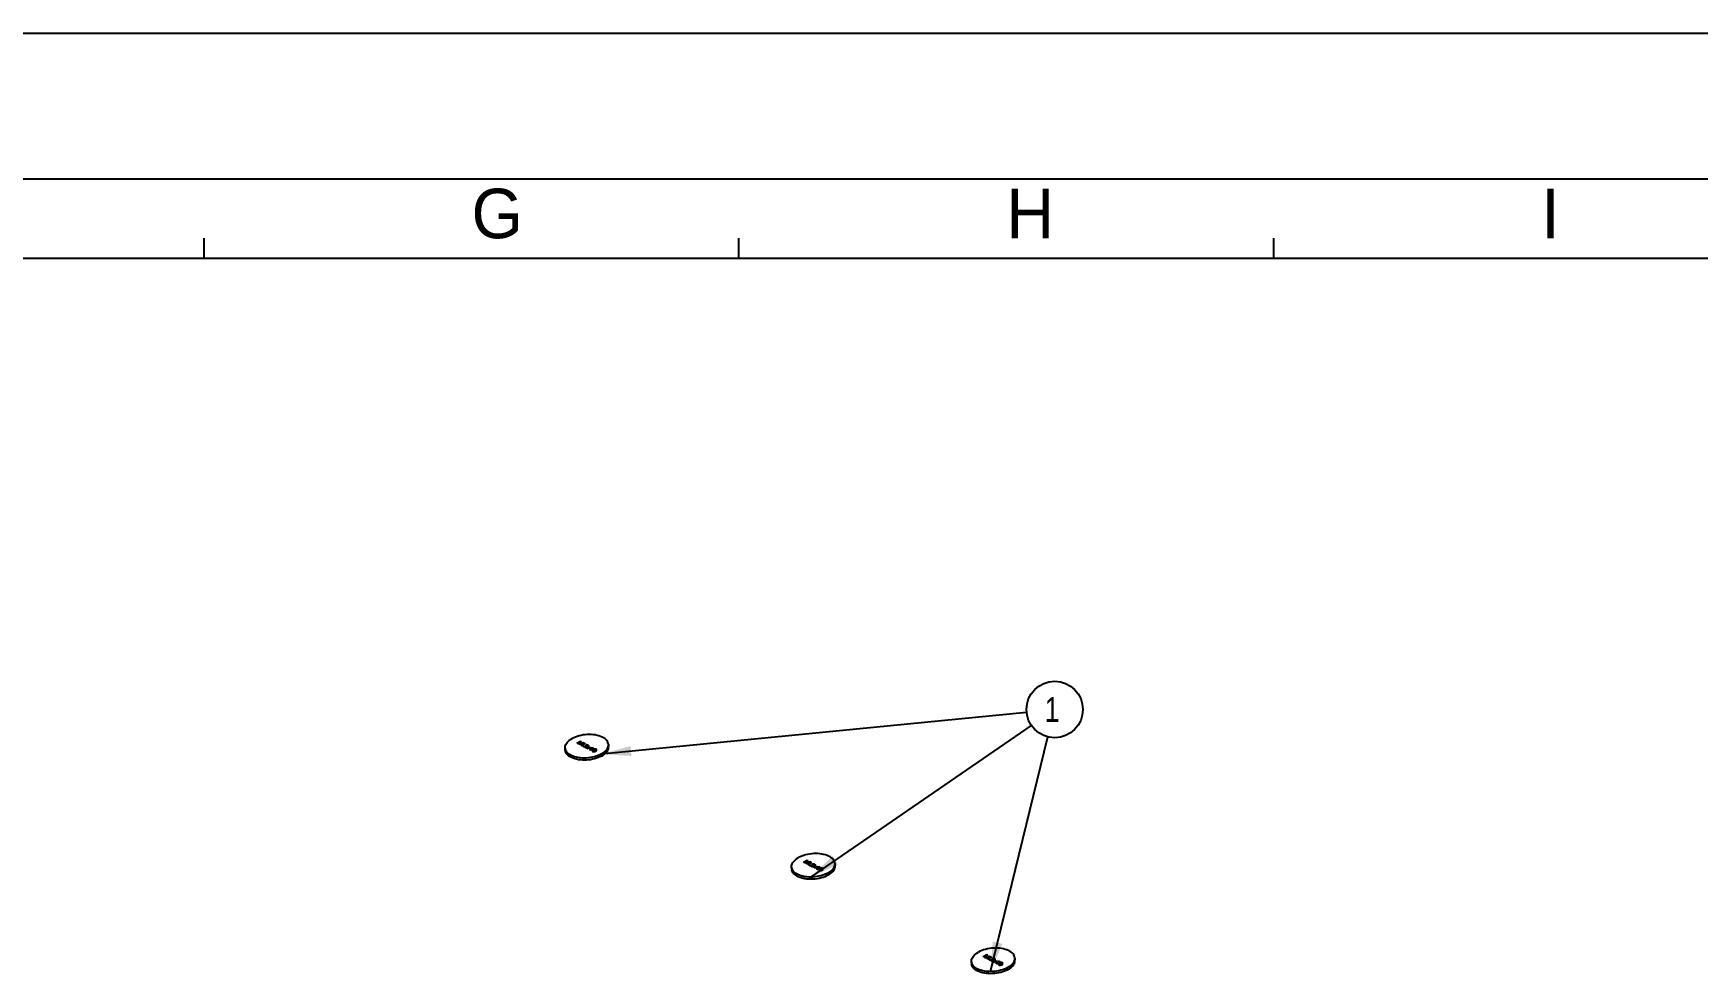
# Model space of a CAD drawing. Header units: millimetres. Extents: x 0 to 594, y 0 to 420.
# Drawn here: x 333.2 to 501.2, y 325.1 to 420 of the extents above; entities that cross this region are included whole.
import ezdxf

# ---------------------------------------------------------------- set-up
doc = ezdxf.new("R2010")
doc.units = ezdxf.units.MM
doc.header["$LTSCALE"] = 32.67
doc.layers.get('0').update_dxf_attribs({"linetype": 'CONTINUOUS'})
doc.layers.add('ASSEM_MEM', color=7, linetype='CONTINUOUS')
doc.styles.get("Standard").update_dxf_attribs({"font": 'txt', "width": 0.8})
doc.styles.add('TEXTSTYLE_2', font='txt')
doc.dimstyles.get("Standard").update_dxf_attribs({"dimtxt": 2.5, "dimasz": 3, "dimexe": 1.5, "dimexo": 1.2, "dimtad": 1, "dimdsep": 46, "dimtxsty": 'STANDARD', "dimblk": '_FILLED', "dimblk1": '_FILLED', "dimblk2": '_FILLED', "dimcen": 0.09, "dimazin": 2, "dimtol": 1, "dimtp": 0.01, "dimtm": 0.01, "dimtfac": 1, "dimtofl": 0, "dimtmove": 0, "dimatfit": 3, "dimldrblk": '_FILLED', "dimfxl": 1, "dimtolj": 1, "dimarcsym": 0})

# ---------------------------------------------------------------- blocks, each defined once
blk = doc.blocks.new('_FILLED')
at = {"color": 0, "linetype": 'BYBLOCK'}
blk.add_solid([(0, 0), (-1, 0.167), (-1, -0.167)], dxfattribs=at)
blk = doc.blocks.new('BALLOON_BL6', base_point=(436.3, 351.73))
at = {"color": 7, "linetype": 'CONTINUOUS'}
blk.add_circle((436.3, 351.73), 2.85, dxfattribs=at)
at = {"color": 7, "linetype": 'CONTINUOUS', "insert": (435.3, 352.98), "char_height": 2.5, "width": 2, "attachment_point": 1, "line_spacing_factor": 0.9}
blk.add_mtext('1', dxfattribs=at)

msp = doc.modelspace()

# ---------------------------------------------------------------- linework, layer by layer
at = {"color": 7, "linetype": 'CONTINUOUS'}
for p, q in [((0, 420), (594, 420)), ((20.422, 405.309), (571.422, 405.309)), ((350.422, 397.309), (350.422, 399.309)), ((404.422, 397.309), (404.422, 399.309)), ((458.422, 397.309), (458.422, 399.309)), ((26.422, 397.309), (564.922, 397.309))]:
    msp.add_line(p, q, dxfattribs=at)
at = {"layer": 'ASSEM_MEM', "color": 40, "linetype": 'CONTINUOUS'}
for p, q in [((388.065, 348.337), (388.433, 348.542)), ((388.107, 348.315), (388.065, 348.337)), ((388.397, 348.476), (388.107, 348.315)), ((388.205, 348.263), (388.397, 348.476)), ((388.261, 348.234), (388.205, 348.263)), ((388.649, 348.344), (388.261, 348.234)), ((388.496, 348.509), (388.272, 348.27)), ((388.272, 348.27), (388.706, 348.398)), ((388.359, 348.182), (388.649, 348.344)), ((388.401, 348.16), (388.359, 348.182)), ((388.769, 348.365), (388.401, 348.16)), ((388.433, 348.542), (388.496, 348.509)), ((388.499, 348.109), (388.805, 348.279)), ((388.541, 348.087), (388.499, 348.109)), ((388.91, 348.291), (388.541, 348.087)), ((388.597, 348.057), (388.637, 348.079)), ((388.632, 348.039), (388.597, 348.057)), ((388.672, 348.061), (388.632, 348.039)), ((388.637, 348.079), (388.672, 348.061)), ((388.688, 348.009), (388.728, 348.031)), ((388.94, 347.877), (388.688, 348.009)), ((388.706, 348.398), (388.769, 348.365)), ((388.708, 348.27), (388.771, 348.305)), ((388.805, 348.279), (388.708, 348.27)), ((388.728, 348.031), (389.119, 348.037)), ((388.771, 348.305), (388.868, 348.314)), ((389.131, 348.006), (388.784, 348.002)), ((388.784, 348.002), (388.98, 347.899)), ((388.868, 348.314), (388.91, 348.291)), ((388.98, 347.899), (388.94, 347.877)), ((388.977, 348.163), (389.016, 348.176)), ((389.012, 348.144), (388.977, 348.163)), ((388.996, 347.847), (389.22, 347.866)), ((389.05, 348.15), (389.012, 348.144)), ((389.016, 348.176), (389.075, 348.179)), ((389.087, 348.148), (389.05, 348.15)), ((389.075, 348.179), (389.119, 348.173)), ((389.129, 348.133), (389.087, 348.148)), ((389.119, 348.173), (389.176, 348.152)), ((389.119, 348.037), (389.165, 348.047)), ((389.157, 348.119), (389.129, 348.133)), ((389.168, 348.011), (389.131, 348.006)), ((389.185, 348.096), (389.157, 348.119)), ((389.165, 348.047), (389.18, 348.056)), ((389.207, 348.025), (389.168, 348.011)), ((389.176, 348.152), (389.204, 348.137)), ((389.18, 348.056), (389.19, 348.076)), ((389.19, 348.076), (389.185, 348.096)), ((389.204, 348.137), (389.238, 348.11)), ((389.222, 348.034), (389.207, 348.025)), ((389.22, 347.866), (389.247, 347.987)), ((389.247, 348.055), (389.222, 348.034)), ((389.238, 348.11), (389.25, 348.087)), ((389.25, 348.087), (389.247, 348.055)), ((389.247, 347.987), (389.289, 347.965)), ((389.485, 347.862), (389.262, 347.844)), ((389.289, 347.965), (389.264, 347.868)), ((389.264, 347.868), (389.443, 347.884)), ((389.743, 347.853), (389.375, 347.649)), ((389.443, 347.884), (389.485, 347.862)), ((389.541, 347.832), (389.604, 347.867)), ((389.604, 347.867), (389.701, 347.876)), ((389.701, 347.876), (389.743, 347.853)), ((389.038, 347.825), (388.996, 347.847)), ((389.217, 347.842), (389.038, 347.825)), ((389.193, 347.744), (389.217, 347.842)), ((389.235, 347.722), (389.193, 347.744)), ((389.262, 347.844), (389.235, 347.722)), ((389.333, 347.671), (389.638, 347.841)), ((389.375, 347.649), (389.333, 347.671)), ((389.431, 347.619), (389.47, 347.641)), ((389.466, 347.601), (389.431, 347.619)), ((389.505, 347.623), (389.466, 347.601)), ((389.47, 347.641), (389.505, 347.623)), ((389.638, 347.841), (389.541, 347.832)), ((389.604, 347.587), (389.602, 347.563)), ((389.602, 347.563), (389.613, 347.532)), ((389.622, 347.612), (389.604, 347.587)), ((389.613, 347.532), (389.648, 347.505)), ((389.638, 347.629), (389.622, 347.612)), ((389.67, 347.654), (389.638, 347.629)), ((389.648, 347.505), (389.698, 347.487)), ((389.673, 347.61), (389.654, 347.569)), ((389.654, 347.569), (389.66, 347.55)), ((389.66, 347.55), (389.687, 347.527)), ((389.741, 347.693), (389.67, 347.654)), ((389.713, 347.64), (389.673, 347.61)), ((389.687, 347.527), (389.73, 347.513)), ((389.698, 347.487), (389.756, 347.482)), ((389.768, 347.671), (389.713, 347.64)), ((389.73, 347.513), (389.766, 347.511)), ((389.787, 347.712), (389.741, 347.693)), ((389.756, 347.482), (389.801, 347.484)), ((389.766, 347.511), (389.841, 347.522)), ((389.822, 347.693), (389.768, 347.671)), ((389.818, 347.721), (389.787, 347.712)), ((389.801, 347.484), (389.846, 347.494)), ((389.863, 347.731), (389.818, 347.721)), ((389.897, 347.705), (389.822, 347.693)), ((389.841, 347.522), (389.895, 347.544)), ((389.846, 347.494), (389.876, 347.504)), ((389.908, 347.733), (389.863, 347.731)), ((389.876, 347.504), (389.923, 347.522)), ((389.895, 347.544), (389.95, 347.575)), ((389.934, 347.702), (389.897, 347.705)), ((389.966, 347.728), (389.908, 347.733)), ((389.923, 347.522), (389.993, 347.561)), ((389.977, 347.688), (389.934, 347.702)), ((389.95, 347.575), (389.99, 347.605)), ((390.016, 347.71), (389.966, 347.728)), ((390.004, 347.665), (389.977, 347.688)), ((389.99, 347.605), (390.009, 347.646)), ((389.993, 347.561), (390.025, 347.586)), ((390.009, 347.646), (390.004, 347.665)), ((390.05, 347.684), (390.016, 347.71)), ((390.025, 347.586), (390.042, 347.603)), ((390.042, 347.603), (390.059, 347.628)), ((390.062, 347.652), (390.05, 347.684)), ((390.059, 347.628), (390.062, 347.652)), ((410.937, 336.316), (411.305, 336.52)), ((410.979, 336.294), (410.937, 336.316)), ((411.269, 336.455), (410.979, 336.294)), ((411.077, 336.242), (411.269, 336.455)), ((411.133, 336.213), (411.077, 336.242)), ((411.521, 336.322), (411.133, 336.213)), ((411.368, 336.487), (411.144, 336.249)), ((411.144, 336.249), (411.579, 336.377)), ((411.231, 336.161), (411.521, 336.322)), ((411.273, 336.139), (411.231, 336.161)), ((411.642, 336.344), (411.273, 336.139)), ((411.305, 336.52), (411.368, 336.487)), ((411.371, 336.087), (411.677, 336.257)), ((411.413, 336.065), (411.371, 336.087)), ((411.782, 336.27), (411.413, 336.065)), ((411.579, 336.377), (411.642, 336.344)), ((411.58, 336.249), (411.643, 336.284)), ((411.677, 336.257), (411.58, 336.249)), ((411.643, 336.284), (411.74, 336.292)), ((411.74, 336.292), (411.782, 336.27)), ((411.849, 336.141), (411.888, 336.155)), ((411.884, 336.123), (411.849, 336.141)), ((411.922, 336.129), (411.884, 336.123)), ((411.888, 336.155), (411.947, 336.158)), ((411.959, 336.126), (411.922, 336.129)), ((411.947, 336.158), (411.991, 336.152)), ((412.001, 336.112), (411.959, 336.126)), ((411.991, 336.152), (412.048, 336.13)), ((412.029, 336.097), (412.001, 336.112)), ((412.057, 336.075), (412.029, 336.097)), ((412.048, 336.13), (412.076, 336.116)), ((412.076, 336.116), (412.11, 336.089)), ((412.11, 336.089), (412.122, 336.066)), ((411.469, 336.036), (411.509, 336.058)), ((411.504, 336.018), (411.469, 336.036)), ((411.544, 336.039), (411.504, 336.018)), ((411.509, 336.058), (411.544, 336.039)), ((411.56, 335.988), (411.6, 336.01)), ((411.812, 335.856), (411.56, 335.988)), ((411.6, 336.01), (411.992, 336.016)), ((412.003, 335.984), (411.656, 335.98)), ((411.656, 335.98), (411.852, 335.877)), ((411.852, 335.877), (411.812, 335.856)), ((411.869, 335.826), (412.092, 335.844)), ((411.911, 335.804), (411.869, 335.826)), ((412.089, 335.82), (411.911, 335.804)), ((411.992, 336.016), (412.037, 336.026)), ((412.041, 335.99), (412.003, 335.984)), ((412.037, 336.026), (412.053, 336.035)), ((412.079, 336.004), (412.041, 335.99)), ((412.053, 336.035), (412.062, 336.055)), ((412.062, 336.055), (412.057, 336.075)), ((412.065, 335.723), (412.089, 335.82)), ((412.107, 335.701), (412.065, 335.723)), ((412.095, 336.012), (412.079, 336.004)), ((412.092, 335.844), (412.119, 335.966)), ((412.119, 336.034), (412.095, 336.012)), ((412.134, 335.822), (412.107, 335.701)), ((412.122, 336.066), (412.119, 336.034)), ((412.119, 335.966), (412.161, 335.943)), ((412.357, 335.84), (412.134, 335.822)), ((412.161, 335.943), (412.136, 335.846)), ((412.136, 335.846), (412.315, 335.863)), ((412.205, 335.649), (412.51, 335.819)), ((412.247, 335.627), (412.205, 335.649)), ((412.615, 335.832), (412.247, 335.627)), ((412.303, 335.598), (412.342, 335.62)), ((412.338, 335.58), (412.303, 335.598)), ((412.315, 335.863), (412.357, 335.84)), ((412.377, 335.601), (412.338, 335.58)), ((412.342, 335.62), (412.377, 335.601)), ((412.413, 335.811), (412.476, 335.846)), ((412.51, 335.819), (412.413, 335.811)), ((412.477, 335.566), (412.474, 335.542)), ((412.474, 335.542), (412.486, 335.51)), ((412.476, 335.846), (412.573, 335.854)), ((412.494, 335.591), (412.477, 335.566)), ((412.486, 335.51), (412.52, 335.484)), ((412.51, 335.607), (412.494, 335.591)), ((412.543, 335.633), (412.51, 335.607)), ((412.52, 335.484), (412.57, 335.466)), ((412.545, 335.589), (412.526, 335.548)), ((412.526, 335.548), (412.532, 335.528)), ((412.532, 335.528), (412.559, 335.506)), ((412.613, 335.672), (412.543, 335.633)), ((412.585, 335.619), (412.545, 335.589)), ((412.559, 335.506), (412.602, 335.492)), ((412.57, 335.466), (412.628, 335.461)), ((412.573, 335.854), (412.615, 335.832)), ((412.64, 335.649), (412.585, 335.619)), ((412.602, 335.492), (412.638, 335.489)), ((412.659, 335.69), (412.613, 335.672)), ((412.628, 335.461), (412.673, 335.463)), ((412.638, 335.489), (412.713, 335.501)), ((412.694, 335.672), (412.64, 335.649)), ((412.69, 335.7), (412.659, 335.69)), ((412.673, 335.463), (412.718, 335.473)), ((412.735, 335.71), (412.69, 335.7)), ((412.769, 335.683), (412.694, 335.672)), ((412.713, 335.501), (412.767, 335.523)), ((412.718, 335.473), (412.748, 335.482)), ((412.78, 335.712), (412.735, 335.71)), ((412.748, 335.482), (412.795, 335.5)), ((412.767, 335.523), (412.822, 335.554)), ((412.806, 335.681), (412.769, 335.683)), ((412.838, 335.706), (412.78, 335.712)), ((412.795, 335.5), (412.865, 335.54)), ((412.849, 335.667), (412.806, 335.681)), ((412.822, 335.554), (412.862, 335.583)), ((412.888, 335.689), (412.838, 335.706)), ((412.876, 335.644), (412.849, 335.667)), ((412.862, 335.583), (412.881, 335.624)), ((412.865, 335.54), (412.897, 335.565)), ((412.881, 335.624), (412.876, 335.644)), ((412.922, 335.662), (412.888, 335.689)), ((412.897, 335.565), (412.914, 335.582)), ((412.914, 335.582), (412.931, 335.607)), ((412.934, 335.631), (412.922, 335.662)), ((412.931, 335.607), (412.934, 335.631)), ((429.087, 326.776), (429.455, 326.981)), ((429.129, 326.754), (429.087, 326.776)), ((429.419, 326.915), (429.129, 326.754)), ((429.227, 326.703), (429.419, 326.915)), ((429.283, 326.673), (429.227, 326.703)), ((429.671, 326.783), (429.283, 326.673)), ((429.518, 326.948), (429.294, 326.71)), ((429.294, 326.71), (429.728, 326.838)), ((429.381, 326.622), (429.671, 326.783)), ((429.423, 326.6), (429.381, 326.622)), ((429.791, 326.804), (429.423, 326.6)), ((429.455, 326.981), (429.518, 326.948)), ((429.521, 326.548), (429.827, 326.718)), ((429.563, 326.526), (429.521, 326.548)), ((429.931, 326.731), (429.563, 326.526)), ((429.619, 326.497), (429.658, 326.518)), ((429.654, 326.478), (429.619, 326.497)), ((429.693, 326.5), (429.654, 326.478)), ((429.658, 326.518), (429.693, 326.5)), ((429.71, 326.449), (429.749, 326.471)), ((429.962, 326.316), (429.71, 326.449)), ((429.728, 326.838), (429.791, 326.804)), ((429.73, 326.71), (429.792, 326.744)), ((429.827, 326.718), (429.73, 326.71)), ((429.749, 326.471), (430.141, 326.476)), ((429.792, 326.744), (429.889, 326.753)), ((430.153, 326.445), (429.805, 326.441)), ((429.805, 326.441), (430.001, 326.338)), ((429.889, 326.753), (429.931, 326.731)), ((430.001, 326.338), (429.962, 326.316)), ((429.999, 326.602), (430.038, 326.616)), ((430.034, 326.584), (429.999, 326.602)), ((430.018, 326.287), (430.242, 326.305)), ((430.06, 326.265), (430.018, 326.287)), ((430.072, 326.589), (430.034, 326.584)), ((430.038, 326.616), (430.097, 326.618)), ((430.239, 326.281), (430.06, 326.265)), ((430.108, 326.587), (430.072, 326.589)), ((430.097, 326.618), (430.141, 326.612)), ((430.151, 326.573), (430.108, 326.587)), ((430.141, 326.612), (430.197, 326.591)), ((430.141, 326.476), (430.187, 326.486)), ((430.179, 326.558), (430.151, 326.573)), ((430.19, 326.451), (430.153, 326.445)), ((430.206, 326.535), (430.179, 326.558)), ((430.187, 326.486), (430.202, 326.495)), ((430.229, 326.464), (430.19, 326.451)), ((430.197, 326.591), (430.225, 326.576)), ((430.202, 326.495), (430.212, 326.516)), ((430.212, 326.516), (430.206, 326.535)), ((430.214, 326.184), (430.239, 326.281)), ((430.256, 326.162), (430.214, 326.184)), ((430.225, 326.576), (430.26, 326.55)), ((430.244, 326.473), (430.229, 326.464)), ((430.242, 326.305), (430.269, 326.426)), ((430.269, 326.494), (430.244, 326.473)), ((430.284, 326.283), (430.256, 326.162)), ((430.26, 326.55), (430.272, 326.526)), ((430.272, 326.526), (430.269, 326.494)), ((430.269, 326.426), (430.311, 326.404)), ((430.507, 326.301), (430.284, 326.283)), ((430.311, 326.404), (430.286, 326.307)), ((430.286, 326.307), (430.465, 326.323)), ((430.354, 326.11), (430.66, 326.28)), ((430.396, 326.088), (430.354, 326.11)), ((430.765, 326.293), (430.396, 326.088)), ((430.452, 326.059), (430.492, 326.08)), ((430.487, 326.04), (430.452, 326.059)), ((430.465, 326.323), (430.507, 326.301)), ((430.527, 326.062), (430.487, 326.04)), ((430.492, 326.08), (430.527, 326.062)), ((430.563, 326.272), (430.626, 326.307)), ((430.66, 326.28), (430.563, 326.272)), ((430.626, 326.027), (430.624, 326.002)), ((430.626, 326.307), (430.723, 326.315)), ((430.644, 326.051), (430.626, 326.027)), ((430.66, 326.068), (430.644, 326.051)), ((430.692, 326.094), (430.66, 326.068)), ((430.695, 326.05), (430.676, 326.009)), ((430.676, 326.009), (430.681, 325.989)), ((430.763, 326.133), (430.692, 326.094)), ((430.735, 326.08), (430.695, 326.05)), ((430.723, 326.315), (430.765, 326.293)), ((430.79, 326.11), (430.735, 326.08)), ((430.809, 326.151), (430.763, 326.133)), ((430.844, 326.132), (430.79, 326.11)), ((430.839, 326.16), (430.809, 326.151)), ((430.885, 326.17), (430.839, 326.16)), ((430.919, 326.144), (430.844, 326.132)), ((430.929, 326.172), (430.885, 326.17)), ((430.917, 325.984), (430.972, 326.014)), ((430.956, 326.142), (430.919, 326.144)), ((430.988, 326.167), (430.929, 326.172)), ((430.999, 326.128), (430.956, 326.142)), ((430.972, 326.014), (431.012, 326.044)), ((431.038, 326.149), (430.988, 326.167)), ((431.026, 326.105), (430.999, 326.128)), ((431.012, 326.044), (431.031, 326.085)), ((431.015, 326), (431.047, 326.026)), ((431.031, 326.085), (431.026, 326.105)), ((431.072, 326.123), (431.038, 326.149)), ((431.047, 326.026), (431.064, 326.043)), ((431.064, 326.043), (431.081, 326.067)), ((431.083, 326.091), (431.072, 326.123)), ((431.081, 326.067), (431.083, 326.091)), ((430.624, 326.002), (430.635, 325.971)), ((430.635, 325.971), (430.669, 325.945)), ((430.669, 325.945), (430.719, 325.927)), ((430.681, 325.989), (430.709, 325.966)), ((430.709, 325.966), (430.751, 325.952)), ((430.719, 325.927), (430.778, 325.921)), ((430.751, 325.952), (430.788, 325.95)), ((430.778, 325.921), (430.822, 325.924)), ((430.788, 325.95), (430.863, 325.961)), ((430.822, 325.924), (430.868, 325.934)), ((430.863, 325.961), (430.917, 325.984)), ((430.868, 325.934), (430.898, 325.943)), ((430.898, 325.943), (430.944, 325.961)), ((430.944, 325.961), (431.015, 326))]:
    msp.add_line(p, q, dxfattribs=at)
at = {"layer": 'ASSEM_MEM', "color": 7, "linetype": 'CONTINUOUS'}
for p, q in [((391.247, 348.214), (391.266, 348.004)), ((386.865, 347.817), (386.884, 347.607)), ((414.119, 336.193), (414.138, 335.982)), ((409.737, 335.796), (409.756, 335.585)), ((427.887, 326.256), (427.906, 326.046)), ((432.269, 326.653), (432.288, 326.443))]:
    msp.add_line(p, q, dxfattribs=at)
for points in [[(386.865, 347.817), (386.863, 347.843), (386.868, 347.956), (386.892, 348.069), (386.936, 348.182), (386.999, 348.293), (387.081, 348.402), (387.181, 348.507), (387.297, 348.608), (387.43, 348.703), (387.577, 348.793)], [(391.247, 348.214), (391.233, 348.298), (391.198, 348.407), (391.144, 348.512), (391.071, 348.613), (390.979, 348.708), (390.87, 348.797), (390.745, 348.878), (390.604, 348.952), (390.449, 349.018), (390.282, 349.074), (390.103, 349.121), (389.915, 349.158), (389.72, 349.184), (389.518, 349.2), (389.312, 349.205), (389.104, 349.2), (388.895, 349.183), (388.688, 349.156), (388.484, 349.119), (388.285, 349.072), (388.093, 349.015), (387.91, 348.949), (387.738, 348.875), (387.577, 348.793)], [(390.535, 347.238), (390.682, 347.327), (390.815, 347.423), (390.931, 347.523), (391.031, 347.629), (391.113, 347.737), (391.176, 347.849), (391.22, 347.961), (391.244, 348.075), (391.249, 348.187), (391.247, 348.214)], [(390.554, 347.028), (390.701, 347.117), (390.834, 347.212), (390.95, 347.313), (391.05, 347.418), (391.132, 347.527), (391.195, 347.638), (391.239, 347.751), (391.263, 347.864), (391.268, 347.977), (391.266, 348.004)], [(390.535, 347.238), (390.374, 347.156), (390.201, 347.082), (390.018, 347.016), (389.827, 346.959), (389.628, 346.912), (389.424, 346.874), (389.217, 346.847), (389.008, 346.831), (388.8, 346.825), (388.594, 346.831), (388.392, 346.846), (388.197, 346.873), (388.009, 346.91), (387.83, 346.956), (387.663, 347.013), (387.508, 347.078), (387.367, 347.152), (387.242, 347.234), (387.133, 347.323), (387.041, 347.418), (386.968, 347.519), (386.913, 347.624), (386.878, 347.732), (386.865, 347.817)], [(390.554, 347.028), (390.393, 346.946), (390.221, 346.871), (390.037, 346.805), (389.846, 346.749), (389.647, 346.701), (389.443, 346.664), (389.236, 346.637), (389.027, 346.621), (388.819, 346.615), (388.613, 346.62), (388.411, 346.636), (388.216, 346.663), (388.028, 346.699), (387.849, 346.746), (387.682, 346.803), (387.527, 346.868), (387.386, 346.942), (387.261, 347.024), (387.152, 347.113), (387.06, 347.208), (386.987, 347.308), (386.932, 347.413), (386.897, 347.522), (386.884, 347.607)], [(409.737, 335.795), (409.735, 335.822), (409.74, 335.935), (409.764, 336.048), (409.808, 336.161), (409.871, 336.272), (409.953, 336.381), (410.053, 336.486), (410.169, 336.587), (410.302, 336.682), (410.449, 336.771)], [(414.119, 336.193), (414.106, 336.277), (414.07, 336.386), (414.016, 336.491), (413.943, 336.591), (413.851, 336.686), (413.742, 336.775), (413.617, 336.857), (413.476, 336.931), (413.321, 336.996), (413.154, 337.053), (412.975, 337.1), (412.787, 337.136), (412.592, 337.163), (412.39, 337.179), (412.184, 337.184), (411.976, 337.178), (411.767, 337.162), (411.56, 337.135), (411.356, 337.098), (411.157, 337.05), (410.965, 336.994), (410.782, 336.928), (410.61, 336.853), (410.449, 336.771)], [(413.407, 335.217), (413.554, 335.306), (413.687, 335.401), (413.803, 335.502), (413.903, 335.607), (413.985, 335.716), (414.048, 335.827), (414.092, 335.94), (414.116, 336.053), (414.121, 336.166), (414.119, 336.193)], [(413.407, 335.217), (413.246, 335.135), (413.074, 335.06), (412.89, 334.994), (412.699, 334.938), (412.5, 334.89), (412.296, 334.853), (412.089, 334.826), (411.88, 334.81), (411.672, 334.804), (411.466, 334.809), (411.264, 334.825), (411.069, 334.852), (410.881, 334.888), (410.702, 334.935), (410.535, 334.992), (410.38, 335.057), (410.239, 335.131), (410.114, 335.213), (410.005, 335.302), (409.913, 335.397), (409.84, 335.497), (409.785, 335.602), (409.75, 335.711), (409.737, 335.795)], [(413.426, 335.006), (413.265, 334.924), (413.093, 334.85), (412.91, 334.784), (412.718, 334.727), (412.519, 334.68), (412.315, 334.643), (412.108, 334.616), (411.899, 334.599), (411.691, 334.594), (411.485, 334.599), (411.283, 334.615), (411.088, 334.641), (410.9, 334.678), (410.721, 334.725), (410.554, 334.781), (410.399, 334.847), (410.258, 334.921), (410.133, 335.003), (410.024, 335.091), (409.932, 335.187), (409.859, 335.287), (409.805, 335.392), (409.769, 335.501), (409.756, 335.585)], [(413.426, 335.006), (413.573, 335.096), (413.706, 335.191), (413.822, 335.292), (413.922, 335.397), (414.004, 335.506), (414.067, 335.617), (414.111, 335.73), (414.135, 335.843), (414.14, 335.956), (414.138, 335.982)], [(427.887, 326.256), (427.885, 326.283), (427.889, 326.395), (427.914, 326.509), (427.958, 326.621), (428.021, 326.733), (428.103, 326.841), (428.202, 326.947), (428.319, 327.047), (428.452, 327.143), (428.599, 327.232)], [(431.557, 325.677), (431.396, 325.595), (431.223, 325.521), (431.04, 325.455), (430.849, 325.398), (430.65, 325.351), (430.446, 325.314), (430.239, 325.287), (430.03, 325.27), (429.822, 325.265), (429.616, 325.27), (429.414, 325.286), (429.218, 325.312), (429.03, 325.349), (428.852, 325.396), (428.685, 325.452), (428.53, 325.518), (428.389, 325.592), (428.264, 325.674), (428.155, 325.762), (428.063, 325.857), (427.99, 325.958), (427.935, 326.063), (427.9, 326.172), (427.887, 326.256)], [(431.576, 325.467), (431.415, 325.385), (431.242, 325.311), (431.059, 325.245), (430.868, 325.188), (430.669, 325.141), (430.465, 325.103), (430.258, 325.076), (430.049, 325.06), (429.841, 325.055), (429.635, 325.06), (429.433, 325.076), (429.237, 325.102), (429.049, 325.139), (428.871, 325.186), (428.704, 325.242), (428.549, 325.307), (428.408, 325.381), (428.283, 325.463), (428.174, 325.552), (428.082, 325.647), (428.009, 325.748), (427.954, 325.853), (427.919, 325.961), (427.906, 326.046)], [(432.269, 326.653), (432.255, 326.738), (432.22, 326.846), (432.166, 326.951), (432.092, 327.052), (432.001, 327.147), (431.892, 327.236), (431.766, 327.318), (431.626, 327.392), (431.471, 327.457), (431.304, 327.514), (431.125, 327.56), (430.937, 327.597), (430.741, 327.624), (430.54, 327.64), (430.334, 327.645), (430.125, 327.639), (429.917, 327.623), (429.71, 327.596), (429.506, 327.558), (429.307, 327.511), (429.115, 327.454), (428.932, 327.388), (428.76, 327.314), (428.599, 327.232)], [(431.557, 325.677), (431.704, 325.767), (431.836, 325.862), (431.953, 325.963), (432.053, 326.068), (432.135, 326.177), (432.198, 326.288), (432.242, 326.401), (432.266, 326.514), (432.271, 326.627), (432.269, 326.653)], [(431.576, 325.467), (431.723, 325.556), (431.856, 325.652), (431.972, 325.752), (432.072, 325.858), (432.154, 325.966), (432.217, 326.078), (432.261, 326.19), (432.285, 326.304), (432.29, 326.416), (432.288, 326.443)]]:
    msp.add_lwpolyline(points, dxfattribs=at)

# ---------------------------------------------------------------- block references
at = {"color": 7, "linetype": 'CONTINUOUS'}
msp.add_blockref('BALLOON_BL6', (436.299, 351.734), dxfattribs=at)

# ---------------------------------------------------------------- texts
at = {"color": 7, "linetype": 'CONTINUOUS', "char_height": 5, "width": 5, "attachment_point": 1, "line_spacing_factor": 0.9, "style": 'TEXTSTYLE_2'}
for s, insert in [('G', (377.422, 404.309)), ('H', (431.422, 404.309)), ('I', (485.422, 404.309))]:
    msp.add_mtext(s, dxfattribs=dict(at, insert=insert))

# ---------------------------------------------------------------- leaders
at = {"color": 7, "linetype": 'CONTINUOUS'}
for points in [[(390.535, 347.238), (433.462, 351.456)], [(411.672, 334.804), (433.95, 350.119)], [(429.822, 325.265), (435.621, 348.965)]]:
    msp.add_leader(points, dimstyle='STANDARD', override={"dimtad": 0}, dxfattribs=at)

doc.saveas('drawing.dxf')
